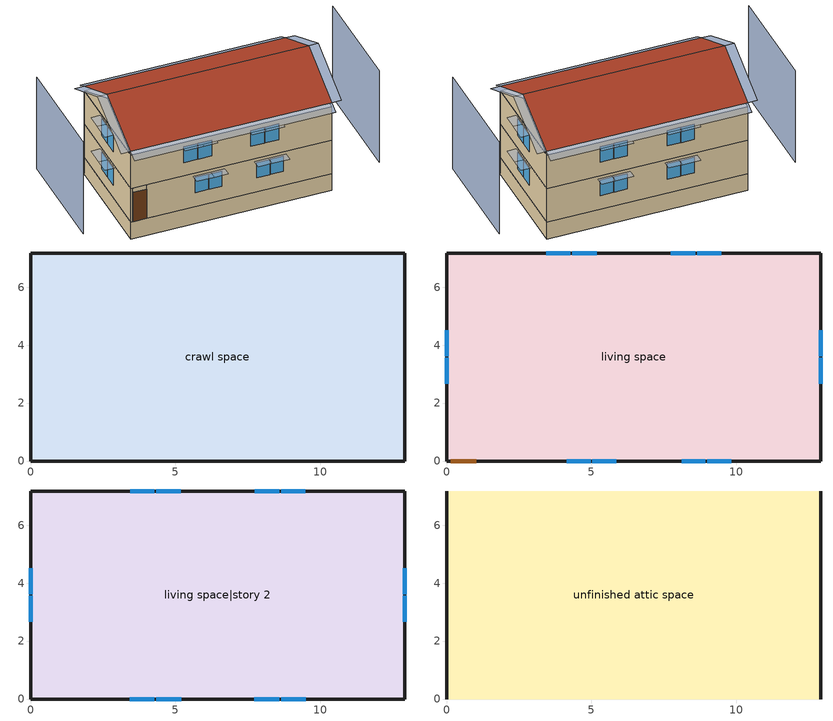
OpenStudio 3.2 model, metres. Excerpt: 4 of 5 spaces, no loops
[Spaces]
crawl space
 floor foundation (FloorFndGrndCS): 0,0 0,7.18 12.93,7.18 12.93,0 z-1.22
 wall foundation (WallFndGrndCS): 0,7.18 0,0 12.93,0 12.93,7.18 0,7.18 z-1.22:0
living space
 floor to crawl space (FloorCSInsFin Reversed): 0,0 0,7.18 12.93,7.18 12.93,0 z0
 wall outside (WallExtInsFin): 0,7.18 0,0 0.13,0 1.05,0 12.93,0 12.93,7.18 0,7.18 z0:2.44
 window (WindowConstruction): 4.15,0 4.98,0 / 5.04,0 5.86,0 / 8.12,0 8.94,0 / 9,0 9.83,0 z1.03:2.13; 9.49,7.18 8.65,7.18 / 8.59,7.18 7.75,7.18 / 5.18,7.18 4.34,7.18 / 4.28,7.18 3.44,7.18 z1.01:2.13; 0,4.51 0,3.62 / 0,3.56 0,2.67 / 12.93,2.67 12.93,3.56 / 12.93,3.62 12.93,4.51 z0.95:2.13
 door (Door): 0.15,0 1.02,0 z0:2.13
living space|story 2
 floor to living space (FloorFinUninsFin): 0,0 0,7.18 12.93,7.18 12.93,0 z2.44
 wall outside (WallExtInsFin): 0,7.18 0,0 12.93,0 12.93,7.18 0,7.18 z2.44:4.88
 window (WindowConstruction): 3.42,0 4.28,0 / 4.34,0 5.2,0 / 7.73,0 8.59,0 / 8.65,0 9.51,0 z3.43:4.57; 9.49,7.18 8.65,7.18 / 8.59,7.18 7.75,7.18 / 5.18,7.18 4.34,7.18 / 4.28,7.18 3.44,7.18 z3.45:4.57; 0,4.51 0,3.62 / 0,3.56 0,2.67 / 12.93,2.67 12.93,3.56 / 12.93,3.62 12.93,4.51 z3.39:4.57
unfinished attic space
 floor to living space|story 2 (FloorFinInsUnfinAttic): 0,7.18 12.93,7.18 12.93,0 0,0 z4.88
 wall outside (WallExtUninsUnfin): 0,3.59,6.67 0,7.18,4.88 0,0,4.88; 12.93,3.59,6.67 12.93,0,4.88 12.93,7.18,4.88
 roof outside (RoofUnfinInsExt): 12.93,3.59,6.98 0,3.59,6.98 0,0,5.18 12.93,0,5.18; 0,3.59,6.98 12.93,3.59,6.98 12.93,7.18,5.18 0,7.18,5.18
shading: -3.05,7.18 -3.05,0 / 15.98,0 15.98,7.18 z0:6.67; -0.61,7.18,5.18 -0.61,3.59,6.98 0,3.59,6.98 0,7.18,5.18; 13.54,3.59,6.98 13.54,7.18,5.18 12.93,7.18,5.18 12.93,3.59,6.98; 12.93,7.79,4.88 0,7.79,4.88 0,7.18,5.18 12.93,7.18,5.18; 13.54,0,5.18 13.54,3.59,6.98 12.93,3.59,6.98 12.93,0,5.18; -0.61,3.59,6.98 -0.61,0,5.18 0,0,5.18 0,3.59,6.98; 0,-0.61,4.88 12.93,-0.61,4.88 12.93,0,5.18 0,0,5.18; 12.93,3.71 12.93,2.52 13.54,2.52 13.54,3.71 z2.29; 12.93,4.66 12.93,3.47 13.54,3.47 13.54,4.66 z4.72; 12.93,3.71 12.93,2.52 13.54,2.52 13.54,3.71 z4.72; 0,3.47 0,4.66 -0.61,4.66 -0.61,3.47 z2.29; 0,2.52 0,3.71 -0.61,3.71 -0.61,2.52 z4.72; 0,3.47 0,4.66 -0.61,4.66 -0.61,3.47 z4.72; 3.29,7.18 4.43,7.18 4.43,7.79 3.29,7.79 z2.29; 7.6,7.18 8.74,7.18 8.74,7.79 7.6,7.79 z2.29; 8.5,7.18 9.65,7.18 9.65,7.79 8.5,7.79 z2.29; 0,2.52 0,3.71 -0.61,3.71 -0.61,2.52 z2.29; 4.43,0 3.27,0 3.27,-0.61 4.43,-0.61 z4.72; 5.35,0 4.19,0 4.19,-0.61 5.35,-0.61 z4.72; 9.66,0 8.5,0 8.5,-0.61 9.66,-0.61 z4.72; 9.98,0 8.85,0 8.85,-0.61 9.98,-0.61 z2.29; 4.19,7.18 5.34,7.18 5.34,7.79 4.19,7.79 z2.29; 5.13,0 4,0 4,-0.61 5.13,-0.61 z2.29; 6.02,0 4.89,0 4.89,-0.61 6.02,-0.61 z2.29; 9.09,0 7.96,0 7.96,-0.61 9.09,-0.61 z2.29; 8.5,7.18 9.65,7.18 9.65,7.79 8.5,7.79 z4.72; 12.93,4.66 12.93,3.47 13.54,3.47 13.54,4.66 z2.29; 3.29,7.18 4.43,7.18 4.43,7.79 3.29,7.79 z4.72; 7.6,7.18 8.74,7.18 8.74,7.79 7.6,7.79 z4.72; 8.74,0 7.58,0 7.58,-0.61 8.74,-0.61 z4.72; 4.19,7.18 5.34,7.18 5.34,7.79 4.19,7.79 z4.72
[Site]
Denver Intl Ap_CO_USA: Latitude {deg}=39.83; Longitude {deg}=-104.65; Time Zone {hr}=-7; Elevation {m}=1650; Terrain=Suburbs
[ClimateZones]
Climate Zone Institution Name 1=Building America; Climate Zone Document Year 1=0; Climate Zone Value 1=Cold
[Site:WaterMainsTemperature]
Calculation Method=Correlation; Annual Average Outdoor Air Temperature {C}=10.8753; Maximum Difference In Monthly Average Outdoor Air Temperatures {deltaC}=23.1524
[Site:GroundTemperature:Deep]
10.8753, 10.8753, 10.8753, 10.8753, 10.8753, 10.8753, 10.8753, 10.8753, 10.8753, 10.8753, 10.8753, 10.8753
[Building]
Building 1: North Axis {deg}=270; Standards Number of Stories=2; Standards Number of Above Ground Stories=2; Standards Building Type=singlefamilydetached; Standards Number of Living Units=1
[Material] Roughness=Rough
Name | Thickness {m} | Conductivity {W/m-K} | Density {kg/m3} | Specific Heat {J/kg-K} | Thermal Absorptance | Solar Absorptance | Visible Absorptance
Drywall 0.5 in. | 0.0127 | 0.160291 | 801 | 837.4 | 0.9 | 0.5 | 0.1
FloorUATrussandIns | 0.0889 | 0.0436674 | 50.7834 | 1165.1 | 0.9 | 0.5 | 0.9
FloorUAAdditionalCeilingIns | 0.12827 | 0.0411113 | 16.02 | 1046.75
Asphalt Shingles, Medium | 0.009525 | 0.162714 | 1121.4 | 1465.45 | 0.91 | 0.85 | 0.85
RoofSheathing | 0.01905 | 0.115458 | 512.64 | 1214.23 | 0.82 | 0.3 | 0.3
RoofUARoofIns | 0.18415 | 8.02397 | 37.0049 | 1207.88 | 0.91 | 0.85 | 0.91
FoundationExtVertIns | 0.051816 | 0.029427 | 32.04 | 1214.23
Concrete 8.0 in. | 0.2032 | 1.803125 | 2242.8 | 837.4 | 0.9
Concrete 4.0 in. | 0.1016 | 1.803125 | 2242.8 | 837.4 | 0.9
FloorIns | 0.23495 | 2.59817 | 67.691 | 1210.98 | 0.82 | 0.3 | 0.3
Wood Floor | 0.015875 | 0.115458 | 544.68 | 1214.23
Floor Covering | 0.0127 | 0.0433444 | 54.468 | 1339.84 | 0.9 | 0.9
FloorFinStudAndAirFloor | 0.1397 | 0.557395 | 67.691 | 1210.98 | 0.9 | 0.5 | 0.9
Vinyl, Light | 0.009525 | 0.089435 | 177.822 | 1046.75 | 0.9 | 0.3 | 0.3
WallSheathing | 0.0127 | 0.115458 | 512.64 | 1214.23 | 0.82 | 0.3 | 0.3
WallCMU | 0.1524 | 0.680115 | 1800.46 | 845.554 | 0.9 | 0.3 | 0.9
WallFurring | 0.0254 | 0.132641 | 72.0382 | 1211.21 | 0.9 | 0.3 | 0.9
WallStudAndCavity | 0.0889 | 0.393744 | 83.0341 | 1211.67 | 0.9 | 0.3 | 0.9
WallStudAndCavity 1 | 0.0889 | 0.397942 | 83.0341 | 1211.67 | 0.82 | 0.3 | 0.3
res furniture material living space|story 2 | 0.1524 | 0.115458 | 640.8 | 1214.23 | 0.9 | 0.6 | 0.1
DoorMaterial | 0.04445 | 0.0612267 | 512.64 | 1214.23 | 0.82 | 0.3 | 0.3
[Construction]
FloorFinInsUnfinAttic: Drywall 0.5 in., FloorUATrussandIns, FloorUAAdditionalCeilingIns
RoofUnfinInsExt: Asphalt Shingles, Medium, RoofSheathing, RoofUARoofIns
WallFndGrndCS: Concrete 8.0 in.
FloorFndGrndCS: Concrete 4.0 in.
FloorCSInsFin Reversed: Floor Covering, Wood Floor, RoofSheathing, FloorIns
FloorFinUninsFin: Drywall 0.5 in., FloorFinStudAndAirFloor, RoofSheathing, Wood Floor, Floor Covering
WallExtInsFin: Vinyl, Light, WallSheathing, WallCMU, WallFurring, Drywall 0.5 in.
WallExtUninsUnfin: Vinyl, Light, WallSheathing, WallStudAndCavity
WallIntFinUninsFin: WallStudAndCavity 1, Drywall 0.5 in.
res furniture construction living space|story 2; res furniture construction living space: res furniture material living space|story 2
WindowConstruction: WindowMaterial
Door: DoorMaterial
[WindowMaterial:Shade]
CoolingShade: Solar Transmittance=0.999; Solar Reflectance=0.00099; Visible Transmittance=0.999; Visible Reflectance=0.00099; Thermal Hemispherical Emissivity=1e-05; Thermal Transmittance=0.999; Thickness {m}=0.0001; Conductivity {W/m-K}=10000; Shade to Glass Distance {m}=0.001; Top Opening Multiplier=0; Bottom Opening Multiplier=0; Left-Side Opening Multiplier=0; Right-Side Opening Multiplier=0; Airflow Permeability=0
[WindowMaterial:SimpleGlazingSystem]
WindowMaterial: U-Factor {W/m2-K}=2.10086; Solar Heat Gain Coefficient=0.21
[ThermalZone] Use Ideal Air Loads=No
living zone: Thermostat=living zone temperature setpoint
unfinished attic zone; crawl zone: 
res ds res ac asys ret air zone: Volume {m3}=0.25
[Sizing:Zone] Zone Cooling Design Supply Air Temperature Input Method=SupplyAirTemperature; Zone Cooling Design Supply Air Temperature {C}=14; Zone Cooling Design Supply Air Temperature Difference {deltaC}=11.11; Zone Heating Design Supply Air Temperature Input Method=SupplyAirTemperature; Zone Heating Design Supply Air Temperature {C}=40; Zone Heating Design Supply Air Temperature Difference {deltaC}=11.11; Zone Cooling Design Supply Air Humidity Ratio {kg-H2O/kg-air}=0.0085; Zone Heating Design Supply Air Humidity Ratio {kg-H2O/kg-air}=0.008; Cooling Design Air Flow Method=DesignDay; Heating Design Air Flow Method=DesignDay; Account for Dedicated Outdoor Air System=No; Dedicated Outdoor Air System Control Strategy=NeutralSupplyAir; Dedicated Outdoor Air Low Setpoint Temperature for Design {C}=autosize; Dedicated Outdoor Air High Setpoint Temperature for Design {C}=autosize
unfinished attic zone; crawl zone; res ds res ac asys ret air zone
[Space]
Name | Space Type | Thermal Zone | Building Unit
living space; living space|story 2 | Space Type 1 | living zone | unit 1
unfinished attic space | Space Type 2 | unfinished attic zone
crawl space | Space Type 3 | crawl zone
res ds res ac asys ret air space |  | res ds res ac asys ret air zone
[SpaceType]
Name | Standards Space Type
Space Type 1 | living
Space Type 2 | unfinished attic
Space Type 3 | crawlspace
[BuildingUnit]
unit 1: Building Unit Type=Residential
[External:File]
8760.csv: File=8760.csv
[People:Definition] Number of People Calculation Method=People; Number of People {people}=1.32; Fraction Radiant=0.319734; Sensible Heat Fraction=0.573; Carbon Dioxide Generation Rate {m3/s-W}=0; Enable ASHRAE 55 Comfort Warnings=No; Mean Radiant Temperature Calculation Type=ZoneAveraged
res occupants|living space; res occupants|living space|story 2
[People] Number of People Schedule=occupants; Activity Level Schedule=res occupants activity schedule; Multiplier=1
Name | People Definition | Space or SpaceType
res occupants|living space | res occupants|living space | living space
res occupants|living space|story 2 | res occupants|living space|story 2 | living space|story 2
[Foundation:Kiva]
Foundation Kiva 1: Exterior Vertical Insulation Material=FoundationExtVertIns; Exterior Vertical Insulation Depth {m}=1.2192; Wall Height Above Grade {m}=0.2032; Wall Depth Below Slab {m}=0.2032
[Foundation:Kiva:Settings]
Soil Conductivity {W/m-K}=1.731; Soil Density {kg/m3}=1842.3; Soil Specific Heat {J/kg-K}=418.7; Ground Solar Absorptivity=0.9; Ground Thermal Absorptivity=0.9; Ground Surface Roughness {m}=0.03; Far-Field Width {m}=40; Deep-Ground Boundary Condition=ZeroFlux; Deep-Ground Depth {m}=40; Minimum Cell Dimension {m}=0.02; Maximum Cell Growth Coefficient=1.5; Simulation Timestep=Hourly
[SurfaceProperty:ExposedFoundationPerimeter]
Surface 18: Exposed Perimeter Calculation Method=TotalExposedPerimeter; Total Exposed Perimeter {m}=40.2315
[InternalMass:Definition] Design Level Calculation Method=SurfaceArea
Name | Construction | Surface Area {m2}
living space|story 2 Partition; living space Partition | WallIntFinUninsFin | 92.903
res furniture mass living space|story 2 | res furniture construction living space|story 2 | 37.1612
res furniture mass living space | res furniture construction living space | 37.1612
[InternalMass] Multiplier=1
Name | Internal Mass Definition | Space or SpaceType
living space|story 2 Partition | living space|story 2 Partition | living space|story 2
living space Partition | living space Partition | living space
res furniture mass living space|story 2 | res furniture mass living space|story 2 | living space|story 2
res furniture mass living space | res furniture mass living space | living space
[ShadingControl]
WindowShadingControl: Shading Type=InteriorShade; Shading Device Material=CoolingShade; Shading Control Type=OnIfScheduleAllows; Schedule=Window shading schedule; Shading Control Is Scheduled=Yes; Multiple Surface Control Type=Sequential; Sub Surface Name 1=Surface 4 - Window 1; Sub Surface Name 2=Surface 10 - Window 2; Sub Surface Name 3=Surface 10 - Window 1; Sub Surface Name 4=Surface 2 - Window 1; Sub Surface Name 5=Surface 8 - Window 2; Sub Surface Name 6=Surface 8 - Window 1; Sub Surface Name 7=Surface 3 - Window 4; Sub Surface Name 8=Surface 3 - Window 2; Sub Surface Name 9=Surface 3 - Window 1; Sub Surface Name 10=Surface 2 - Window 2; Sub Surface Name 11=Surface 11 - Window 1; Sub Surface Name 12=Surface 11 - Window 2; Sub Surface Name 13=Surface 11 - Window 4; Sub Surface Name 14=Surface 5 - Window 4; Sub Surface Name 15=Surface 3 - Window 3; Sub Surface Name 16=Surface 5 - Window 1; Sub Surface Name 17=Surface 5 - Window 2; Sub Surface Name 18=Surface 5 - Window 3; Sub Surface Name 19=Surface 9 - Window 1; Sub Surface Name 20=Surface 4 - Window 2; Sub Surface Name 21=Surface 9 - Window 4; Sub Surface Name 22=Surface 9 - Window 2; Sub Surface Name 23=Surface 11 - Window 3; Sub Surface Name 24=Surface 9 - Window 3
[AvailabilityManager:DifferentialThermostat]
res solar hot water useful energy: Temperature Difference On Limit {deltaC}=0; Temperature Difference Off Limit {deltaC}=0
[EnergyManagementSystem:Sensor]
Name | Output Variable or Output Meter | Output Variable or Output Meter Index Key
res_nv_pb_s | Site Outdoor Air Barometric Pressure
res_af_vw_s | Site Wind Speed
res_nv_wt_s | Site Outdoor Air Humidity Ratio
res_nv_1_nva_s | Schedule Value | res nv_1 avail schedule
res_nv_1_sp_s | Schedule Value | res nv_1 temp schedule
res_ds_res_ac_asys_ah_mfr_s | System Node Mass Flow Rate | Node 50
res_ds_res_ac_asys_ah_vfr_s | System Node Current Density Volume Flow Rate | Node 50
res_ds_res_ac_asys_ah_tt_s | System Node Temperature | Node 50
res_ds_res_ac_asys_ra_t_s | System Node Temperature | Node 53
res_ds_res_ac_asys_ah_wt_s | System Node Humidity Ratio | Node 50
res_ds_res_ac_asys_ra_w_s | System Node Humidity Ratio | Node 53
res_ds_res_ac_asys_ah_t_s | Zone Air Temperature | crawl zone
res_ds_res_ac_asys_ah_w_s | Zone Mean Air Humidity Ratio | crawl zone
res_infil_1_range_sch_s | Schedule Value | res mv_1 range exhaust schedule
res_infil_1_bath_sch_s | Schedule Value | res mv_1 bath exhaust schedule
res_infil_1_wh_sch_s | Schedule Value | Always On Discrete
[EnergyManagementSystem:Program]
res_boiler_oil_pumps_program: Set unit_1_pumps_h = res_boiler_oil_hydronic_pump_s
res_nv_1_program: Set Tdiff = res_af_1_tin_s-res_af_1_tt_s; Set dT = (@Abs Tdiff); Set pt = (@RhFnTdbWPb res_af_1_tt_s res_nv_wt_s res_nv_pb_s); Set NVA = 9323.481401074698; Set Cs = 0.00017926040778923255; Set Cw = 8.70903777141566e-05; Set MNV = 2.517053030400003; Set MHR = 0.0115; Set MRH = 0.7; Set temp1 = (res_nv_1_nva_s*NVA); Set SGNV = temp1*((((Cs*dT)+(Cw*(res_af_vw_s^2)))^0.5)/1000); If (res_nv_wt_s<MHR) && (pt<MRH) && (res_af_1_tin_s>res_nv_1_sp_s); Set temp2 = (res_af_1_tin_s-res_nv_1_sp_s); Set NVadj1 = temp2/(res_af_1_tin_s-res_af_1_tt_s); Set NVadj2 = (@Min NVadj1 1); Set NVadj3 = (@Max NVadj2 0); Set NVadj = SGNV*NVadj3; Set res_nv_1_flow_act = (@Min NVadj MNV); Else; Set res_nv_1_flow_act = 0; EndIf
res_ds_res_ac_asys_program: Set res_ds_res_ac_asys_AhMfr = res_ds_res_ac_asys_ah_mfr_s; Set res_ds_res_ac_asys_FanRtf = res_ds_res_ac_asys_fan_rtf_s; Set res_ds_res_ac_asys_AhVfr = res_ds_res_ac_asys_ah_vfr_s; Set res_ds_res_ac_asys_AhTt = res_ds_res_ac_asys_ah_tt_s; Set res_ds_res_ac_asys_AhWt = res_ds_res_ac_asys_ah_wt_s; Set res_ds_res_ac_asys_RaT = res_ds_res_ac_asys_ra_t_s; Set res_ds_res_ac_asys_RaW = res_ds_res_ac_asys_ra_w_s; Set res_ds_res_ac_asys_AhT = res_ds_res_ac_asys_ah_t_s; Set res_ds_res_ac_asys_AhW = res_ds_res_ac_asys_ah_w_s; Run res_ds_res_ac_asys_lk_subrout; Set res_ds_res_ac_asys_SupSLkToLvEq_act = res_ds_res_ac_asys_SupSLkToLv; Set res_ds_res_ac_asys_SupLatLkToLvEq_act = res_ds_res_ac_asys_SupLatLkToLv; Set res_ds_res_ac_asys_SupDCnToLvEq_act = res_ds_res_ac_asys_SupDCnToLv; Set res_ds_res_ac_asys_SupDCnToAhEq_act = res_ds_res_ac_asys_SupDCnToAh; Set res_ds_res_ac_asys_SupSLkToAhEq_act = res_ds_res_ac_asys_SupSLkToAh; Set res_ds_res_ac_asys_SupLatLkToAhEq_act = res_ds_res_ac_asys_SupLatLkToAh; Set res_ds_res_ac_asys_RetSLkEq_act = res_ds_res_ac_asys_RetSLk; Set res_ds_res_ac_asys_RetLatLkEq_act = res_ds_res_ac_asys_RetLatLk; Set res_ds_res_ac_asys_RetDCnToPlEq_act = res_ds_res_ac_asys_RetDCnToPl; Set res_ds_res_ac_asys_RetDCnToAhEquip_act = res_ds_res_ac_asys_RetDCnToAh; Set res_ds_res_ac_asys_AhToLivMix_act = res_ds_res_ac_asys_AhToLiv; Set res_ds_res_ac_asys_LivToAhMix_act = res_ds_res_ac_asys_LivToAh
res_infil_1_program: Set p_m = 0.14; Set p_s = 0.22; Set s_m = 270; Set s_s = 370; Set z_m = 9.99744; Set z_s = 4.8768; Set f_t = (((s_m/z_m)^p_m)*((z_s/s_s)^p_s)); Set Tdiff = res_af_1_tin_s-res_af_1_tt_s; Set dT = @Abs Tdiff; Set c = 0.0697; Set Cs = 0.088; Set Cw = 0.1284; Set n = 0.67; Set sft = (f_t*0.7000000000000001); Set temp1 = ((c*Cw)*((sft*res_af_vw_s)^(2*n)))^2; Set Qn = (((c*Cs*(dT^n))^2)+temp1)^0.5; Set Tdiff = res_af_1_tin_s-res_af_1_tt_s; Set dT = @Abs Tdiff; Set QWHV = res_infil_1_wh_sch_s*0.0236; Set Qrange = res_infil_1_range_sch_s*0.0472; Set Qdryer = 0.0; Set Qbath = res_infil_1_bath_sch_s*0.0472; Set QhpwhOut = 0; Set QhpwhIn = 0; Set QductsOut = 0; Set QductsIn = 0; Set QductsOut = QductsOut+res_ds_res_ac_asys_lk_ret_fan_equiv; Set QductsIn = QductsIn+res_ds_res_ac_asys_lk_sup_fan_equiv; Set Qout = QWHV+Qrange+Qbath+Qdryer+QhpwhOut+QductsOut; Set Qin = QhpwhIn+QductsIn; Set Qu = (@Abs (Qout-Qin)); Set Qb = (@Min Qout Qin); Set faneff_wh = 0.9438948864000002; Set res_infil_1_house_fan_act = (QWHV*300)/faneff_wh*1; Set faneff_sp = 0.4719474432000001; Set res_infil_1_range_fan_act = (Qrange*300)/faneff_sp; Set res_infil_1_bath_fan_act = (Qbath*300)/faneff_sp; Set Q_acctd_for_elsewhere = QhpwhOut+QhpwhIn+QductsOut+QductsIn; Set res_infil_1_flow_act = (((Qu^2)+(Qn^2))^0.5)-Q_acctd_for_elsewhere; Set res_infil_1_flow_act = (@Max res_infil_1_flow_act 0)
[EnergyManagementSystem:OutputVariable]
res boiler oil htg pump:Pumps:Electricity: EMS Variable=unit_1_pumps_h; Type of Data in Variable=Summed; Update Frequency=SystemTimestep; EMS Program or Subroutine=res_boiler_oil_pumps_program; Units=J
[EnergyManagementSystem:ProgramCallingManager]
res boiler oil pump program calling manager: EndOfSystemTimestepBeforeHVACReporting; res_boiler_oil_pumps_program
res af_1 program calling manager: BeginTimestepBeforePredictor; res_infil_1_program; res_nv_1_program
res ds res ac asys program calling manager: EndOfSystemTimestepAfterHVACReporting; res_ds_res_ac_asys_program
[ThermostatSetpoint:DualSetpoint]
living zone temperature setpoint: Heating Setpoint Temperature Schedule=res heating setpoint; Cooling Setpoint Temperature Schedule=res cooling setpoint
[ElectricEquipment:Definition] Design Level Calculation Method=EquipmentLevel
Name | Design Level {W} | Fraction Latent | Fraction Radiant | Fraction Lost
res refrig | 65.0889 | 0 | 0 | 0
res range electric | 35.8746 | 0.3 | 0.24 | 0.3
res infil_1 house fan; res infil_1 range fan; res infil_1 bath fan | 0 | 0 | 0 | 1
[ElectricEquipment] Space or SpaceType=living space
Name | Electric Equipment Definition | Schedule
res refrig | res refrig | res refrig schedule
res range electric | res range electric | cooking_range
res infil_1 house fan | res infil_1 house fan | Always On Discrete
res infil_1 range fan | res infil_1 range fan | Always On Discrete
res infil_1 bath fan | res infil_1 bath fan | Always On Discrete
[OtherEquipment:Definition] Design Level Calculation Method=EquipmentLevel
Name | Design Level {W} | Fraction Latent | Fraction Radiant | Fraction Lost
res range gas | 373.944 | 0.2 | 0.18 | 0.5
res ds res ac asys SupSLkToLvEq; res ds res ac asys SupLatLkToLvEq; res ds res ac asys SupDCnToLvEq; res ds res ac asys SupDCnToAhEq; res ds res ac asys RetDCnToPlEq; res ds res ac asys RetDCnToAhEquip; res ds res ac asys SupSLkToAhEq; res ds res ac asys SupLatLkToAhEq; res ds res ac asys RetSLkEq; res ds res ac asys RetLatLkEq | 0
[OtherEquipment]
Name | Other Equipment Definition | Space or SpaceType | Schedule | Fuel Type
res range gas | res range gas | living space | cooking_range | NaturalGas
res ds res ac asys SupSLkToLvEq | res ds res ac asys SupSLkToLvEq | living space | Always On Discrete | None
res ds res ac asys SupLatLkToLvEq | res ds res ac asys SupLatLkToLvEq | living space | Always On Discrete | None
res ds res ac asys SupDCnToLvEq | res ds res ac asys SupDCnToLvEq | living space | Always On Discrete | None
res ds res ac asys SupDCnToAhEq | res ds res ac asys SupDCnToAhEq | crawl space | Always On Discrete | None
res ds res ac asys RetDCnToPlEq | res ds res ac asys RetDCnToPlEq | res ds res ac asys ret air space | Always On Discrete | None
res ds res ac asys RetDCnToAhEquip | res ds res ac asys RetDCnToAhEquip | crawl space | Always On Discrete | None
res ds res ac asys SupSLkToAhEq | res ds res ac asys SupSLkToAhEq | crawl space | Always On Discrete | None
res ds res ac asys SupLatLkToAhEq | res ds res ac asys SupLatLkToAhEq | crawl space | Always On Discrete | None
res ds res ac asys RetSLkEq | res ds res ac asys RetSLkEq | res ds res ac asys ret air space | Always On Discrete | None
res ds res ac asys RetLatLkEq | res ds res ac asys RetLatLkEq | res ds res ac asys ret air space | Always On Discrete | None
[Lights:Definition] Design Level Calculation Method=LightingLevel; Lighting Level {W}=257.503; Fraction Radiant=0.6; Fraction Visible=0.2; Return Air Fraction=0
res lighting interior living space; res lighting interior living space|story 2
[Lights] Schedule=lighting_interior; Fraction Replaceable=1
Name | Lights Definition | Space or SpaceType
res lighting interior living space | res lighting interior living space | living space
res lighting interior living space|story 2 | res lighting interior living space|story 2 | living space|story 2
[Exterior:Lights:Definition]
res lighting exterior: Design Level {W}=45.3257
[Exterior:Lights]
res lighting exterior: Exterior Lights Definition=res lighting exterior; Schedule=lighting_exterior
[SpaceInfiltration:EffectiveLeakageArea]
res infil|unfinished attic space: Space or SpaceType=unfinished attic space; Schedule=Always On Discrete; Effective Air Leakage Area {cm2}=3093.67; Stack Coefficient=0.000145999; Wind Coefficient=4.13413e-05
[SpaceInfiltration:DesignFlowRate] Space or SpaceType=living space; Schedule=Always On Discrete; Design Flow Rate Calculation Method=Flow/Space; Design Flow Rate {m3/s}=0
res nv_1 flow; res infil_1 flow
[EnergyManagementSystem:Actuator]
Name | Actuated Component | Actuated Component Type | Actuated Component Control Type
res_nv_1_flow_act | res nv_1 flow | Zone Infiltration | Air Exchange Flow Rate
res_ds_res_ac_asys_SupSLkToLvEq_act | res ds res ac asys SupSLkToLvEq | OtherEquipment | Power Level
res_ds_res_ac_asys_SupLatLkToLvEq_act | res ds res ac asys SupLatLkToLvEq | OtherEquipment | Power Level
res_ds_res_ac_asys_SupDCnToLvEq_act | res ds res ac asys SupDCnToLvEq | OtherEquipment | Power Level
res_ds_res_ac_asys_SupDCnToAhEq_act | res ds res ac asys SupDCnToAhEq | OtherEquipment | Power Level
res_ds_res_ac_asys_RetDCnToPlEq_act | res ds res ac asys RetDCnToPlEq | OtherEquipment | Power Level
res_ds_res_ac_asys_RetDCnToAhEquip_act | res ds res ac asys RetDCnToAhEquip | OtherEquipment | Power Level
res_ds_res_ac_asys_SupSLkToAhEq_act | res ds res ac asys SupSLkToAhEq | OtherEquipment | Power Level
res_ds_res_ac_asys_SupLatLkToAhEq_act | res ds res ac asys SupLatLkToAhEq | OtherEquipment | Power Level
res_ds_res_ac_asys_RetSLkEq_act | res ds res ac asys RetSLkEq | OtherEquipment | Power Level
res_ds_res_ac_asys_RetLatLkEq_act | res ds res ac asys RetLatLkEq | OtherEquipment | Power Level
res_ds_res_ac_asys_AhToLivMix_act | res ds res ac asys AhToLivMix | ZoneMixing | Air Exchange Flow Rate
res_ds_res_ac_asys_LivToAhMix_act | res ds res ac asys LivToAhMix | ZoneMixing | Air Exchange Flow Rate
res_infil_1_house_fan_act | res infil_1 house fan | ElectricEquipment | Electricity Rate
res_infil_1_range_fan_act | res infil_1 range fan | ElectricEquipment | Electricity Rate
res_infil_1_bath_fan_act | res infil_1 bath fan | ElectricEquipment | Electricity Rate
res_infil_1_flow_act | res infil_1 flow | Zone Infiltration | Air Exchange Flow Rate
[AirLoopHVAC:ReturnPlenum]
res ac asys return plenum: ThermalZone=res ds res ac asys ret air zone
[ZoneMixing] Schedule=Always On Continuous; Design Flow Rate Calculation Method=Flow/Zone; Design Flow Rate {m3/s}=0
Name | Zone | Source Zone
res ds res ac asys AhToLivMix | living zone | crawl zone
res ds res ac asys LivToAhMix | crawl zone | living zone
[EnergyManagementSystem:Subroutine]
res_ds_res_ac_asys_lk_subrout: Set f_sup = 0.1499250749250749; Set f_ret = 0.0750749250749251; Set f_OA = 0.0; Set oafrate = f_OA * res_ds_res_ac_asys_AhVfr; Set suplkfrate = f_sup * res_ds_res_ac_asys_AhVfr; Set retlkfrate = f_ret * res_ds_res_ac_asys_AhVfr; Set res_ds_res_ac_asys_AhToLiv = (@Abs (suplkfrate-retlkfrate-oafrate)); Set res_ds_res_ac_asys_LivToAh = 0; Set res_ds_res_ac_asys_lk_sup_fan_equiv = 0; Set res_ds_res_ac_asys_lk_ret_fan_equiv = oafrate; If res_ds_res_ac_asys_AhMfr>0; Set h_SA=(@HFnTdbW res_ds_res_ac_asys_AhTt res_ds_res_ac_asys_AhWt); Set h_AHZ=(@HFnTdbW res_ds_res_ac_asys_AhT res_ds_res_ac_asys_AhW); Set h_RA=(@HFnTdbW res_ds_res_ac_asys_RaT res_ds_res_ac_asys_RaW); Set h_fg=(@HfgAirFnWTdb res_ds_res_ac_asys_AhWt res_ds_res_ac_asys_AhTt); Set SALkQtot=f_sup*res_ds_res_ac_asys_AhMfr*(h_RA-h_SA); Set temp1=h_fg*(res_ds_res_ac_asys_RaW-res_ds_res_ac_asys_AhWt); Set res_ds_res_ac_asys_SupLatLkToLv = f_sup*res_ds_res_ac_asys_AhMfr*temp1; Set res_ds_res_ac_asys_SupSLkToLv = SALkQtot-res_ds_res_ac_asys_SupLatLkToLv; Set eTm=(res_ds_res_ac_asys_FanRtf/(res_ds_res_ac_asys_AhMfr*1006.0))*125.669; Set eTm=0-eTm; Set temp4=res_ds_res_ac_asys_AhT; Set tsup=temp4+((res_ds_res_ac_asys_AhTt-res_ds_res_ac_asys_AhT)*(@Exp eTm)); Set temp5=tsup-res_ds_res_ac_asys_AhTt; Set res_ds_res_ac_asys_SupDCnToLv = res_ds_res_ac_asys_AhMfr*1006.0*temp5; Set res_ds_res_ac_asys_SupDCnToAh = 0-res_ds_res_ac_asys_SupDCnToLv; Set eTm=(res_ds_res_ac_asys_FanRtf/(res_ds_res_ac_asys_AhMfr*1006.0))*46.544; Set eTm=0-eTm; Set temp6=res_ds_res_ac_asys_AhT; Set tret=temp6+((res_ds_res_ac_asys_RaT-res_ds_res_ac_asys_AhT)*(@Exp eTm)); Set temp7=tret-res_ds_res_ac_asys_RaT; Set res_ds_res_ac_asys_RetDCnToPl=res_ds_res_ac_asys_AhMfr*1006.0*temp7; Set res_ds_res_ac_asys_RetDCnToAh=0-res_ds_res_ac_asys_RetDCnToPl; Set res_ds_res_ac_asys_RetLatLk=0; Set temp2=(res_ds_res_ac_asys_AhT-res_ds_res_ac_asys_RaT); Set res_ds_res_ac_asys_RetSLk=f_ret*res_ds_res_ac_asys_AhMfr*1006.0*temp2; Set QtLkToAHZn=f_sup*res_ds_res_ac_asys_AhMfr*(h_SA-h_AHZ); Set temp3=(res_ds_res_ac_asys_AhWt-res_ds_res_ac_asys_AhW); Set res_ds_res_ac_asys_SupLatLkToAh=f_sup*res_ds_res_ac_asys_AhMfr*h_fg; Set res_ds_res_ac_asys_SupLatLkToAh=res_ds_res_ac_asys_SupLatLkToAh*temp3; Set res_ds_res_ac_asys_SupSLkToAh=QtLkToAHZn-res_ds_res_ac_asys_SupLatLkToAh; Else; Set res_ds_res_ac_asys_SupLatLkToLv=0; Set res_ds_res_ac_asys_SupSLkToLv=0; Set res_ds_res_ac_asys_SupDCnToLv=0; Set res_ds_res_ac_asys_SupDCnToAh=0; Set res_ds_res_ac_asys_RetDCnToPl=0; Set res_ds_res_ac_asys_RetDCnToAh=0; Set res_ds_res_ac_asys_RetLatLk=0; Set res_ds_res_ac_asys_RetSLk=0; Set res_ds_res_ac_asys_SupLatLkToAh=0; Set res_ds_res_ac_asys_SupSLkToAh=0; EndIf
[Schedule:File] External File=8760.csv; Rows to Skip at Top=1; Number of Hours of Data=8760; Minutes per Item=60
Name | Column Number
occupants | 1
cooking_range | 2
lighting_interior | 4
lighting_exterior | 5
[Schedule:Constant]
Name | Value
res occupants activity schedule | 112.539
Always On Discrete; Always On Continuous | 1
[Schedule:Ruleset]
Name | Default Day Schedule | Summer Design Day Schedule | Winter Design Day Schedule
Window shading schedule | Schedule Day 3
res heating setpoint | Schedule Day 6 | res heating setpoint summer design | res heating setpoint winter design
res cooling setpoint | Schedule Day 7 | res cooling setpoint summer design | res cooling setpoint winter design
res refrig schedule | Schedule Day 8 | res refrig schedule summer design | res refrig schedule winter design
res nv_1 temp schedule | Schedule Day 11
res nv_1 avail schedule | Schedule Day 12
res mv_1 range exhaust schedule | Schedule Day 15 | res mv_1 range exhaust schedule summer design | res mv_1 range exhaust schedule winter design
res mv_1 bath exhaust schedule | Schedule Day 16 | res mv_1 bath exhaust schedule summer design | res mv_1 bath exhaust schedule winter design
[Schedule:Day]
Schedule Day 3; Window shading schedule allday1; Window shading schedule allday2; Window shading schedule allday3; Window shading schedule allday4; Window shading schedule allday11; Window shading schedule allday12; Schedule Day 6; Schedule Day 7; Schedule Day 8; res refrig schedule winter design; Schedule Day 11; Schedule Day 12; Schedule Day 15; res mv_1 range exhaust schedule winter design; Schedule Day 16; res mv_1 bath exhaust schedule winter design: 24, 0, 0
Window shading schedule allday5; Window shading schedule allday6; Window shading schedule allday7; Window shading schedule allday8; Window shading schedule allday9; Window shading schedule allday10; res refrig schedule summer design; res mv_1 range exhaust schedule summer design; res mv_1 bath exhaust schedule summer design: 24, 0, 1
res heating setpoint allday1; res heating setpoint allday2; res heating setpoint allday3; res heating setpoint allday4; res heating setpoint allday5; res heating setpoint allday6; res heating setpoint allday7; res heating setpoint allday8; res heating setpoint allday9; res heating setpoint allday10; res heating setpoint allday11; res heating setpoint allday12: 24, 0, 21.6667
res heating setpoint winter design; res cooling setpoint winter design: 24, 0, 21.1111
res heating setpoint summer design; res cooling setpoint summer design; res nv_1 temp schedule allday1; res nv_1 temp schedule allday2; res nv_1 temp schedule allday3; res nv_1 temp schedule allday4; res nv_1 temp schedule allday11; res nv_1 temp schedule allday12: 24, 0, 23.8889
res cooling setpoint allday1; res cooling setpoint allday2; res cooling setpoint allday3; res cooling setpoint allday4; res cooling setpoint allday5; res cooling setpoint allday6; res cooling setpoint allday7; res cooling setpoint allday8; res cooling setpoint allday9; res cooling setpoint allday10; res cooling setpoint allday11; res cooling setpoint allday12: 24, 0, 24.4444
res refrig schedule allday1; res refrig schedule allday12: 1, 0, 0.610949, 2, 0, 0.595675, 3, 0, 0.580401, 4, 0, 0.565128, 6, 0, 0.549854, 7, 0, 0.580401, 8, 0, 0.610949, 10, 0, 0.626223, 12, 0, 0.610949, 15, 0, 0.641496, 16, 0, 0.626223, 17, 0, 0.672044, 18, 0, 0.733139, 19, 0, 0.763686, 20, 0, 0.733139, 21, 0, 0.717865, 22, 0, 0.702591, 23, 0, 0.672044, 24, 0, 0.626223
res refrig schedule allday2: 1, 0, 0.609489, 2, 0, 0.594252, 3, 0, 0.579015, 4, 0, 0.563777, 6, 0, 0.54854, 7, 0, 0.579015, 8, 0, 0.609489, 10, 0, 0.624726, 12, 0, 0.609489, 15, 0, 0.639964, 16, 0, 0.624726, 17, 0, 0.670438, 18, 0, 0.731387, 19, 0, 0.761861, 20, 0, 0.731387, 21, 0, 0.71615, 22, 0, 0.700912, 23, 0, 0.670438, 24, 0, 0.624726
res refrig schedule allday3; res refrig schedule allday4; res refrig schedule allday5: 1, 0, 0.791241, 2, 0, 0.77146, 3, 0, 0.751679, 4, 0, 0.731898, 6, 0, 0.712117, 7, 0, 0.751679, 8, 0, 0.791241, 10, 0, 0.811022, 12, 0, 0.791241, 15, 0, 0.830803, 16, 0, 0.811022, 17, 0, 0.870365, 18, 0, 0.949489, 19, 0, 0.989051, 20, 0, 0.949489, 21, 0, 0.929708, 22, 0, 0.909927, 23, 0, 0.870365, 24, 0, 0.811022
res refrig schedule allday6; res refrig schedule allday7; res refrig schedule allday8; res refrig schedule allday9: 1, 0, 0.8, 2, 0, 0.78, 3, 0, 0.76, 4, 0, 0.74, 6, 0, 0.72, 7, 0, 0.76, 8, 0, 0.8, 10, 0, 0.82, 12, 0, 0.8, 15, 0, 0.84, 16, 0, 0.82, 17, 0, 0.88, 18, 0, 0.96, 19, 0, 1, 20, 0, 0.96, 21, 0, 0.94, 22, 0, 0.92, 23, 0, 0.88, 24, 0, 0.82
res refrig schedule allday10: 1, 0, 0.679562, 2, 0, 0.662573, 3, 0, 0.645584, 4, 0, 0.628595, 6, 0, 0.611606, 7, 0, 0.645584, 8, 0, 0.679562, 10, 0, 0.696551, 12, 0, 0.679562, 15, 0, 0.71354, 16, 0, 0.696551, 17, 0, 0.747518, 18, 0, 0.815474, 19, 0, 0.849453, 20, 0, 0.815474, 21, 0, 0.798485, 22, 0, 0.781496, 23, 0, 0.747518, 24, 0, 0.696551
res refrig schedule allday11: 1, 0, 0.675182, 2, 0, 0.658303, 3, 0, 0.641423, 4, 0, 0.624544, 6, 0, 0.607664, 7, 0, 0.641423, 8, 0, 0.675182, 10, 0, 0.692062, 12, 0, 0.675182, 15, 0, 0.708942, 16, 0, 0.692062, 17, 0, 0.742701, 18, 0, 0.810219, 19, 0, 0.843978, 20, 0, 0.810219, 21, 0, 0.793339, 22, 0, 0.77646, 23, 0, 0.742701, 24, 0, 0.692062
res nv_1 temp schedule allday5; res nv_1 temp schedule allday6; res nv_1 temp schedule allday7; res nv_1 temp schedule allday8; res nv_1 temp schedule allday9; res nv_1 temp schedule allday10: 24, 0, 22.2222
res nv_1 availability schedule allday1 on; res nv_1 availability schedule allday1 on 1; res nv_1 availability schedule allday1 on 2; res nv_1 availability schedule allday1 on 3; res nv_1 availability schedule allday1 on 4; res nv_1 availability schedule allday1 on 5; res nv_1 availability schedule allday1 on 6; res nv_1 availability schedule allday1 on 7; res nv_1 availability schedule allday1 on 8; res nv_1 availability schedule allday1 on 9; res nv_1 availability schedule allday1 on 10; res nv_1 availability schedule allday1 on 11: 1, 0, 1, 2, 0, 1, 3, 0, 1, 4, 0, 1, 5, 0, 1, 6, 0, 1, 7, 0, 1, 8, 0, 1, 9, 0, 1, 10, 0, 1, 11, 0, 1, 12, 0, 1, 13, 0, 1, 14, 0, 1, 15, 0, 1, 16, 0, 1, 17, 0, 1, 18, 0, 1, 19, 0, 1, 20, 0, 1, 21, 0, 1, 22, 0, 1, 23, 0, 1, 24, 0, 1
res mv_1 range exhaust schedule allday1; res mv_1 range exhaust schedule allday2; res mv_1 range exhaust schedule allday3; res mv_1 range exhaust schedule allday4; res mv_1 range exhaust schedule allday5; res mv_1 range exhaust schedule allday6; res mv_1 range exhaust schedule allday7; res mv_1 range exhaust schedule allday8; res mv_1 range exhaust schedule allday9; res mv_1 range exhaust schedule allday10; res mv_1 range exhaust schedule allday11; res mv_1 range exhaust schedule allday12: 15, 0, 0, 16, 0, 1, 24, 0, 0
res mv_1 bath exhaust schedule allday1; res mv_1 bath exhaust schedule allday2; res mv_1 bath exhaust schedule allday3; res mv_1 bath exhaust schedule allday4; res mv_1 bath exhaust schedule allday5; res mv_1 bath exhaust schedule allday6; res mv_1 bath exhaust schedule allday7; res mv_1 bath exhaust schedule allday8; res mv_1 bath exhaust schedule allday9; res mv_1 bath exhaust schedule allday10; res mv_1 bath exhaust schedule allday11; res mv_1 bath exhaust schedule allday12: 4, 0, 0, 5, 0, 1, 24, 0, 0
[Schedule:Rule] Apply Monday=Yes; Apply Wednesday=Yes; Apply Friday=Yes; Date Specification Type=DateRange; Start Day=1
Name | Schedule Ruleset | Rule Order | Day Schedule | Apply Sunday | Apply Tuesday | Apply Thursday | Apply Saturday | Start Month | End Month | End Day
Window shading schedule allday rule1 | Window shading schedule | 11 | Window shading schedule allday1 | Yes | Yes | Yes | Yes | 1 | 1 | 31
Window shading schedule allday rule2 | Window shading schedule | 10 | Window shading schedule allday2 | Yes | Yes | Yes | Yes | 2 | 2 | 28
Window shading schedule allday rule3 | Window shading schedule | 9 | Window shading schedule allday3 | Yes | Yes | Yes | Yes | 3 | 3 | 31
Window shading schedule allday rule4 | Window shading schedule | 8 | Window shading schedule allday4 | Yes | Yes | Yes | Yes | 4 | 4 | 30
Window shading schedule allday rule5 | Window shading schedule | 7 | Window shading schedule allday5 | Yes | Yes | Yes | Yes | 5 | 5 | 31
Window shading schedule allday rule6 | Window shading schedule | 6 | Window shading schedule allday6 | Yes | Yes | Yes | Yes | 6 | 6 | 30
Window shading schedule allday rule7 | Window shading schedule | 5 | Window shading schedule allday7 | Yes | Yes | Yes | Yes | 7 | 7 | 31
Window shading schedule allday rule8 | Window shading schedule | 4 | Window shading schedule allday8 | Yes | Yes | Yes | Yes | 8 | 8 | 31
Window shading schedule allday rule9 | Window shading schedule | 3 | Window shading schedule allday9 | Yes | Yes | Yes | Yes | 9 | 9 | 30
Window shading schedule allday rule10 | Window shading schedule | 2 | Window shading schedule allday10 | Yes | Yes | Yes | Yes | 10 | 10 | 31
Window shading schedule allday rule11 | Window shading schedule | 1 | Window shading schedule allday11 | Yes | Yes | Yes | Yes | 11 | 11 | 30
Window shading schedule allday rule12 | Window shading schedule | 0 | Window shading schedule allday12 | Yes | Yes | Yes | Yes | 12 | 12 | 31
res heating setpoint allday rule1 | res heating setpoint | 11 | res heating setpoint allday1 | Yes | Yes | Yes | Yes | 1 | 1 | 31
res heating setpoint allday rule2 | res heating setpoint | 10 | res heating setpoint allday2 | Yes | Yes | Yes | Yes | 2 | 2 | 28
res heating setpoint allday rule3 | res heating setpoint | 9 | res heating setpoint allday3 | Yes | Yes | Yes | Yes | 3 | 3 | 31
res heating setpoint allday rule4 | res heating setpoint | 8 | res heating setpoint allday4 | Yes | Yes | Yes | Yes | 4 | 4 | 30
res heating setpoint allday rule5 | res heating setpoint | 7 | res heating setpoint allday5 | Yes | Yes | Yes | Yes | 5 | 5 | 31
res heating setpoint allday rule6 | res heating setpoint | 6 | res heating setpoint allday6 | Yes | Yes | Yes | Yes | 6 | 6 | 30
res heating setpoint allday rule7 | res heating setpoint | 5 | res heating setpoint allday7 | Yes | Yes | Yes | Yes | 7 | 7 | 31
res heating setpoint allday rule8 | res heating setpoint | 4 | res heating setpoint allday8 | Yes | Yes | Yes | Yes | 8 | 8 | 31
res heating setpoint allday rule9 | res heating setpoint | 3 | res heating setpoint allday9 | Yes | Yes | Yes | Yes | 9 | 9 | 30
res heating setpoint allday rule10 | res heating setpoint | 2 | res heating setpoint allday10 | Yes | Yes | Yes | Yes | 10 | 10 | 31
res heating setpoint allday rule11 | res heating setpoint | 1 | res heating setpoint allday11 | Yes | Yes | Yes | Yes | 11 | 11 | 30
res heating setpoint allday rule12 | res heating setpoint | 0 | res heating setpoint allday12 | Yes | Yes | Yes | Yes | 12 | 12 | 31
res cooling setpoint allday rule1 | res cooling setpoint | 11 | res cooling setpoint allday1 | Yes | Yes | Yes | Yes | 1 | 1 | 31
res cooling setpoint allday rule2 | res cooling setpoint | 10 | res cooling setpoint allday2 | Yes | Yes | Yes | Yes | 2 | 2 | 28
res cooling setpoint allday rule3 | res cooling setpoint | 9 | res cooling setpoint allday3 | Yes | Yes | Yes | Yes | 3 | 3 | 31
res cooling setpoint allday rule4 | res cooling setpoint | 8 | res cooling setpoint allday4 | Yes | Yes | Yes | Yes | 4 | 4 | 30
res cooling setpoint allday rule5 | res cooling setpoint | 7 | res cooling setpoint allday5 | Yes | Yes | Yes | Yes | 5 | 5 | 31
res cooling setpoint allday rule6 | res cooling setpoint | 6 | res cooling setpoint allday6 | Yes | Yes | Yes | Yes | 6 | 6 | 30
res cooling setpoint allday rule7 | res cooling setpoint | 5 | res cooling setpoint allday7 | Yes | Yes | Yes | Yes | 7 | 7 | 31
res cooling setpoint allday rule8 | res cooling setpoint | 4 | res cooling setpoint allday8 | Yes | Yes | Yes | Yes | 8 | 8 | 31
res cooling setpoint allday rule9 | res cooling setpoint | 3 | res cooling setpoint allday9 | Yes | Yes | Yes | Yes | 9 | 9 | 30
res cooling setpoint allday rule10 | res cooling setpoint | 2 | res cooling setpoint allday10 | Yes | Yes | Yes | Yes | 10 | 10 | 31
res cooling setpoint allday rule11 | res cooling setpoint | 1 | res cooling setpoint allday11 | Yes | Yes | Yes | Yes | 11 | 11 | 30
res cooling setpoint allday rule12 | res cooling setpoint | 0 | res cooling setpoint allday12 | Yes | Yes | Yes | Yes | 12 | 12 | 31
res refrig schedule allday rule1 | res refrig schedule | 11 | res refrig schedule allday1 | Yes | Yes | Yes | Yes | 1 | 1 | 31
res refrig schedule allday rule2 | res refrig schedule | 10 | res refrig schedule allday2 | Yes | Yes | Yes | Yes | 2 | 2 | 28
res refrig schedule allday rule3 | res refrig schedule | 9 | res refrig schedule allday3 | Yes | Yes | Yes | Yes | 3 | 3 | 31
res refrig schedule allday rule4 | res refrig schedule | 8 | res refrig schedule allday4 | Yes | Yes | Yes | Yes | 4 | 4 | 30
res refrig schedule allday rule5 | res refrig schedule | 7 | res refrig schedule allday5 | Yes | Yes | Yes | Yes | 5 | 5 | 31
res refrig schedule allday rule6 | res refrig schedule | 6 | res refrig schedule allday6 | Yes | Yes | Yes | Yes | 6 | 6 | 30
res refrig schedule allday rule7 | res refrig schedule | 5 | res refrig schedule allday7 | Yes | Yes | Yes | Yes | 7 | 7 | 31
res refrig schedule allday rule8 | res refrig schedule | 4 | res refrig schedule allday8 | Yes | Yes | Yes | Yes | 8 | 8 | 31
res refrig schedule allday rule9 | res refrig schedule | 3 | res refrig schedule allday9 | Yes | Yes | Yes | Yes | 9 | 9 | 30
res refrig schedule allday rule10 | res refrig schedule | 2 | res refrig schedule allday10 | Yes | Yes | Yes | Yes | 10 | 10 | 31
res refrig schedule allday rule11 | res refrig schedule | 1 | res refrig schedule allday11 | Yes | Yes | Yes | Yes | 11 | 11 | 30
res refrig schedule allday rule12 | res refrig schedule | 0 | res refrig schedule allday12 | Yes | Yes | Yes | Yes | 12 | 12 | 31
res nv_1 temp schedule allday rule1 | res nv_1 temp schedule | 11 | res nv_1 temp schedule allday1 | Yes | Yes | Yes | Yes | 1 | 1 | 31
res nv_1 temp schedule allday rule2 | res nv_1 temp schedule | 10 | res nv_1 temp schedule allday2 | Yes | Yes | Yes | Yes | 2 | 2 | 28
res nv_1 temp schedule allday rule3 | res nv_1 temp schedule | 9 | res nv_1 temp schedule allday3 | Yes | Yes | Yes | Yes | 3 | 3 | 31
res nv_1 temp schedule allday rule4 | res nv_1 temp schedule | 8 | res nv_1 temp schedule allday4 | Yes | Yes | Yes | Yes | 4 | 4 | 30
res nv_1 temp schedule allday rule5 | res nv_1 temp schedule | 7 | res nv_1 temp schedule allday5 | Yes | Yes | Yes | Yes | 5 | 5 | 31
res nv_1 temp schedule allday rule6 | res nv_1 temp schedule | 6 | res nv_1 temp schedule allday6 | Yes | Yes | Yes | Yes | 6 | 6 | 30
res nv_1 temp schedule allday rule7 | res nv_1 temp schedule | 5 | res nv_1 temp schedule allday7 | Yes | Yes | Yes | Yes | 7 | 7 | 31
res nv_1 temp schedule allday rule8 | res nv_1 temp schedule | 4 | res nv_1 temp schedule allday8 | Yes | Yes | Yes | Yes | 8 | 8 | 31
res nv_1 temp schedule allday rule9 | res nv_1 temp schedule | 3 | res nv_1 temp schedule allday9 | Yes | Yes | Yes | Yes | 9 | 9 | 30
res nv_1 temp schedule allday rule10 | res nv_1 temp schedule | 2 | res nv_1 temp schedule allday10 | Yes | Yes | Yes | Yes | 10 | 10 | 31
res nv_1 temp schedule allday rule11 | res nv_1 temp schedule | 1 | res nv_1 temp schedule allday11 | Yes | Yes | Yes | Yes | 11 | 11 | 30
res nv_1 temp schedule allday rule12 | res nv_1 temp schedule | 0 | res nv_1 temp schedule allday12 | Yes | Yes | Yes | Yes | 12 | 12 | 31
res nv_1 availability schedule allday ruleset1 on | res nv_1 avail schedule | 11 | res nv_1 availability schedule allday1 on |  |  |  |  | 1 | 1 | 31
res nv_1 availability schedule allday ruleset2 on | res nv_1 avail schedule | 10 | res nv_1 availability schedule allday1 on 1 |  |  |  |  | 2 | 2 | 28
res nv_1 availability schedule allday ruleset3 on | res nv_1 avail schedule | 9 | res nv_1 availability schedule allday1 on 2 |  |  |  |  | 3 | 3 | 31
res nv_1 availability schedule allday ruleset4 on | res nv_1 avail schedule | 8 | res nv_1 availability schedule allday1 on 3 |  |  |  |  | 4 | 4 | 30
res nv_1 availability schedule allday ruleset5 on | res nv_1 avail schedule | 7 | res nv_1 availability schedule allday1 on 4 |  |  |  |  | 5 | 5 | 31
res nv_1 availability schedule allday ruleset6 on | res nv_1 avail schedule | 6 | res nv_1 availability schedule allday1 on 5 |  |  |  |  | 6 | 6 | 30
res nv_1 availability schedule allday ruleset7 on | res nv_1 avail schedule | 5 | res nv_1 availability schedule allday1 on 6 |  |  |  |  | 7 | 7 | 31
res nv_1 availability schedule allday ruleset8 on | res nv_1 avail schedule | 4 | res nv_1 availability schedule allday1 on 7 |  |  |  |  | 8 | 8 | 31
res nv_1 availability schedule allday ruleset9 on | res nv_1 avail schedule | 3 | res nv_1 availability schedule allday1 on 8 |  |  |  |  | 9 | 9 | 30
res nv_1 availability schedule allday ruleset10 on | res nv_1 avail schedule | 2 | res nv_1 availability schedule allday1 on 9 |  |  |  |  | 10 | 10 | 31
res nv_1 availability schedule allday ruleset11 on | res nv_1 avail schedule | 1 | res nv_1 availability schedule allday1 on 10 |  |  |  |  | 11 | 11 | 30
res nv_1 availability schedule allday ruleset12 on | res nv_1 avail schedule | 0 | res nv_1 availability schedule allday1 on 11 |  |  |  |  | 12 | 12 | 31
res mv_1 range exhaust schedule allday rule1 | res mv_1 range exhaust schedule | 11 | res mv_1 range exhaust schedule allday1 | Yes | Yes | Yes | Yes | 1 | 1 | 31
res mv_1 range exhaust schedule allday rule2 | res mv_1 range exhaust schedule | 10 | res mv_1 range exhaust schedule allday2 | Yes | Yes | Yes | Yes | 2 | 2 | 28
res mv_1 range exhaust schedule allday rule3 | res mv_1 range exhaust schedule | 9 | res mv_1 range exhaust schedule allday3 | Yes | Yes | Yes | Yes | 3 | 3 | 31
res mv_1 range exhaust schedule allday rule4 | res mv_1 range exhaust schedule | 8 | res mv_1 range exhaust schedule allday4 | Yes | Yes | Yes | Yes | 4 | 4 | 30
res mv_1 range exhaust schedule allday rule5 | res mv_1 range exhaust schedule | 7 | res mv_1 range exhaust schedule allday5 | Yes | Yes | Yes | Yes | 5 | 5 | 31
res mv_1 range exhaust schedule allday rule6 | res mv_1 range exhaust schedule | 6 | res mv_1 range exhaust schedule allday6 | Yes | Yes | Yes | Yes | 6 | 6 | 30
res mv_1 range exhaust schedule allday rule7 | res mv_1 range exhaust schedule | 5 | res mv_1 range exhaust schedule allday7 | Yes | Yes | Yes | Yes | 7 | 7 | 31
res mv_1 range exhaust schedule allday rule8 | res mv_1 range exhaust schedule | 4 | res mv_1 range exhaust schedule allday8 | Yes | Yes | Yes | Yes | 8 | 8 | 31
res mv_1 range exhaust schedule allday rule9 | res mv_1 range exhaust schedule | 3 | res mv_1 range exhaust schedule allday9 | Yes | Yes | Yes | Yes | 9 | 9 | 30
res mv_1 range exhaust schedule allday rule10 | res mv_1 range exhaust schedule | 2 | res mv_1 range exhaust schedule allday10 | Yes | Yes | Yes | Yes | 10 | 10 | 31
res mv_1 range exhaust schedule allday rule11 | res mv_1 range exhaust schedule | 1 | res mv_1 range exhaust schedule allday11 | Yes | Yes | Yes | Yes | 11 | 11 | 30
res mv_1 range exhaust schedule allday rule12 | res mv_1 range exhaust schedule | 0 | res mv_1 range exhaust schedule allday12 | Yes | Yes | Yes | Yes | 12 | 12 | 31
res mv_1 bath exhaust schedule allday rule1 | res mv_1 bath exhaust schedule | 11 | res mv_1 bath exhaust schedule allday1 | Yes | Yes | Yes | Yes | 1 | 1 | 31
res mv_1 bath exhaust schedule allday rule2 | res mv_1 bath exhaust schedule | 10 | res mv_1 bath exhaust schedule allday2 | Yes | Yes | Yes | Yes | 2 | 2 | 28
res mv_1 bath exhaust schedule allday rule3 | res mv_1 bath exhaust schedule | 9 | res mv_1 bath exhaust schedule allday3 | Yes | Yes | Yes | Yes | 3 | 3 | 31
res mv_1 bath exhaust schedule allday rule4 | res mv_1 bath exhaust schedule | 8 | res mv_1 bath exhaust schedule allday4 | Yes | Yes | Yes | Yes | 4 | 4 | 30
res mv_1 bath exhaust schedule allday rule5 | res mv_1 bath exhaust schedule | 7 | res mv_1 bath exhaust schedule allday5 | Yes | Yes | Yes | Yes | 5 | 5 | 31
res mv_1 bath exhaust schedule allday rule6 | res mv_1 bath exhaust schedule | 6 | res mv_1 bath exhaust schedule allday6 | Yes | Yes | Yes | Yes | 6 | 6 | 30
res mv_1 bath exhaust schedule allday rule7 | res mv_1 bath exhaust schedule | 5 | res mv_1 bath exhaust schedule allday7 | Yes | Yes | Yes | Yes | 7 | 7 | 31
res mv_1 bath exhaust schedule allday rule8 | res mv_1 bath exhaust schedule | 4 | res mv_1 bath exhaust schedule allday8 | Yes | Yes | Yes | Yes | 8 | 8 | 31
res mv_1 bath exhaust schedule allday rule9 | res mv_1 bath exhaust schedule | 3 | res mv_1 bath exhaust schedule allday9 | Yes | Yes | Yes | Yes | 9 | 9 | 30
res mv_1 bath exhaust schedule allday rule10 | res mv_1 bath exhaust schedule | 2 | res mv_1 bath exhaust schedule allday10 | Yes | Yes | Yes | Yes | 10 | 10 | 31
res mv_1 bath exhaust schedule allday rule11 | res mv_1 bath exhaust schedule | 1 | res mv_1 bath exhaust schedule allday11 | Yes | Yes | Yes | Yes | 11 | 11 | 30
res mv_1 bath exhaust schedule allday rule12 | res mv_1 bath exhaust schedule | 0 | res mv_1 bath exhaust schedule allday12 | Yes | Yes | Yes | Yes | 12 | 12 | 31
